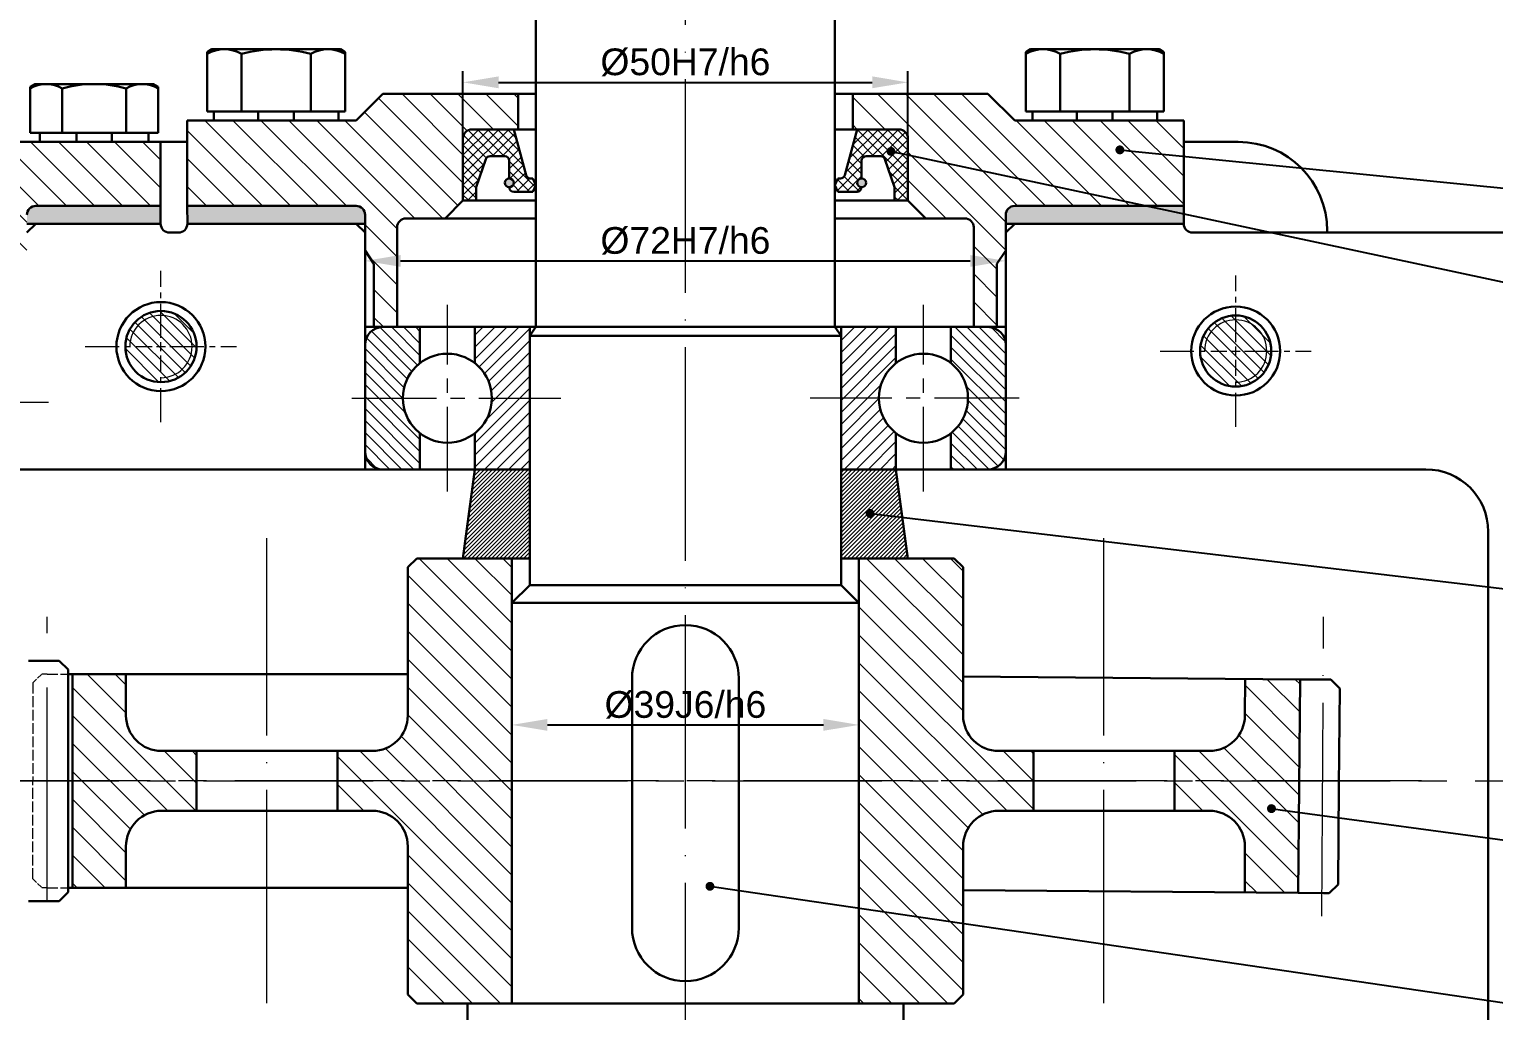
# Model space of a CAD drawing. Header units: millimetres. Extents: x 49696 to 99999, y 29542 to 60309.
# Drawn here: x 49994 to 50158.6, y 29757.3 to 29867.5 of the extents above; entities that cross this region are included whole.
import ezdxf
from ezdxf import colors
from ezdxf.entities.mleader import LeaderData, LeaderLine
from ezdxf.math import Vec2, Vec3

# ---------------------------------------------------------------- set-up
doc = ezdxf.new("R2010")
doc.units = ezdxf.units.MM
for name, pattern in [('ACAD_ISO02W100', [15, 12, -3]), ('ACAD_ISO04W100', [30, 24, -3, 0, -3]), ('CENTER2', [28.575, 19.05, -3.175, 3.175, -3.175])]:
    doc.linetypes.add(name, pattern=pattern)
for name, color, linetype, lineweight in [('Centerline', 7, 'ACAD_ISO04W100', 13), ('linie continua alba', 7, 'ACAD_ISO02W100', 13), ('Linii groase', 7, 'Continuous', 30), ('Linii subtiri', 7, 'Continuous', 13)]:
    doc.layers.add(name, color=color, linetype=linetype, lineweight=lineweight)
doc.styles.get("Standard").update_dxf_attribs({"font": 'arial.ttf'})
doc.dimstyles.new('ISO-25', dxfattribs={"dimtxt": 3, "dimasz": 4, "dimexe": 1.25, "dimexo": 0.625, "dimtad": 1, "dimtxsty": 'Standard', "dimcen": 2.5, "dimadec": 0, "dimazin": 0, "dimtfac": 1, "dimtmove": 0, "dimatfit": 3, "dimfxl": 1, "dimarcsym": 0})
pattern_1 = [(135, (-32.228, -16.0434), (-1.57154482, -1.57154482), [])]
pattern_2 = [(135, (-32.2279, -16.0434), (-0.673519209, -0.673519209), [])]

# ---------------------------------------------------------------- blocks, each defined once
blk = doc.blocks.new('*U3')
at = {"layer": 'Centerline', "color": 0, "linetype": 'CENTER2', "transparency": 16777216}
blk.add_line((208.88, 0), (-83.09, 0), dxfattribs=at)
blk = doc.blocks.new('*U4')
at = {"layer": 'Centerline', "color": 0, "linetype": 'CENTER2', "transparency": 16777216}
blk.add_line((-208.88, 0), (16.58, 0), dxfattribs=at)
blk = doc.blocks.new('*U7')
at = {"layer": 'Centerline', "color": 0, "linetype": 'CENTER2', "ltscale": 0.5, "transparency": 16777216}
blk.add_line((-8.69, 0), (10.25, 0), dxfattribs=at)
blk = doc.blocks.new('*U17')
at = {"layer": 'Centerline', "color": 0, "linetype": 'CENTER2', "ltscale": 0.5, "transparency": 16777216}
blk.add_line((-11.75, 0), (11.75, 0), dxfattribs=at)
blk = doc.blocks.new('*U18')
at = {"layer": 'Centerline', "color": 0, "linetype": 'CENTER2', "ltscale": 0.5, "transparency": 16777216}
blk.add_line((0, -10.5), (0, 10.5), dxfattribs=at)
blk = doc.blocks.new('*U20')
at = {"layer": 'Centerline', "color": 0, "linetype": 'CENTER2', "ltscale": 0.5, "transparency": 16777216}
blk.add_line((11.75, 0), (-11.75, 0), dxfattribs=at)
blk = doc.blocks.new('*U19')
at = {"layer": 'Centerline', "color": 0, "linetype": 'CENTER2', "ltscale": 0.5, "transparency": 16777216}
blk.add_line((0, -10.5), (0, 10.5), dxfattribs=at)
blk = doc.blocks.new('*U34')
at = {"layer": 'Linii subtiri', "color": 0, "linetype": 'CENTER2', "ltscale": 0.2, "transparency": 16777216}
for p, q in [((0, 1), (0, 8.5)), ((-8.5, 0), (-1, 0)), ((1, 0), (8.5, 0)), ((0, -8.5), (0, -1))]:
    blk.add_line(p, q, dxfattribs=at)
at = {"layer": 'Linii subtiri', "color": 0, "linetype": 'Continuous', "ltscale": 0.2, "transparency": 16777216}
for p, q in [((-0.5, 0), (0.5, 0)), ((0, -0.5), (0, 0.5))]:
    blk.add_line(p, q, dxfattribs=at)
blk = doc.blocks.new('*U35')
at = {"layer": 'Linii subtiri', "color": 0, "linetype": 'CENTER2', "ltscale": 0.2, "transparency": 16777216}
for p, q in [((0, 1), (0, 8.5)), ((-8.5, 0), (-1, 0)), ((1, 0), (8.5, 0)), ((0, -8.5), (0, -1))]:
    blk.add_line(p, q, dxfattribs=at)
at = {"layer": 'Linii subtiri', "color": 0, "linetype": 'Continuous', "ltscale": 0.2, "transparency": 16777216}
for p, q in [((-0.5, 0), (0.5, 0)), ((0, -0.5), (0, 0.5))]:
    blk.add_line(p, q, dxfattribs=at)
blk = doc.blocks.new('*D57')
at = {"layer": 'Defpoints', "color": 0, "transparency": 16777216}
for p in [(50048.27, 29803.09), (50087.27, 29803.09), (50087.27, 29789.38)]:
    blk.add_point(p, dxfattribs=at)
at = {"layer": 'Linii subtiri', "color": 0, "lineweight": -2, "transparency": 16777216}
for p, q in [((50048.27, 29802.47), (50048.27, 29788.13)), ((50087.27, 29802.47), (50087.27, 29788.13)), ((50052.27, 29789.38), (50083.27, 29789.38))]:
    blk.add_line(p, q, dxfattribs=at)
at = {"layer": 'Linii subtiri', "color": 0, "transparency": 16777216}
for points in [[(50052.27, 29790.05), (50052.27, 29788.72), (50048.27, 29789.38)], [(50083.27, 29790.05), (50083.27, 29788.72), (50087.27, 29789.38)]]:
    blk.add_solid(points, dxfattribs=at)
at = {"layer": 'Linii subtiri', "color": 0, "transparency": 16777216, "insert": (50067.77, 29791.62), "char_height": 3, "attachment_point": 5}
blk.add_mtext('%%C39J6/h6', dxfattribs=at)
blk = doc.blocks.new('*D58')
at = {"layer": 'Defpoints', "color": 0, "transparency": 16777216}
for p in [(50031.77, 29842.69), (50103.77, 29842.69), (50103.77, 29841.52)]:
    blk.add_point(p, dxfattribs=at)
at = {"layer": 'Linii subtiri', "color": 0, "lineweight": -2, "transparency": 16777216}
for p, q in [((50031.77, 29842.07), (50031.77, 29840.27)), ((50035.77, 29841.52), (50099.77, 29841.52)), ((50103.77, 29842.07), (50103.77, 29840.27))]:
    blk.add_line(p, q, dxfattribs=at)
at = {"layer": 'Linii subtiri', "color": 0, "transparency": 16777216}
for points in [[(50035.77, 29842.18), (50035.77, 29840.85), (50031.77, 29841.52)], [(50099.77, 29842.18), (50099.77, 29840.85), (50103.77, 29841.52)]]:
    blk.add_solid(points, dxfattribs=at)
at = {"layer": 'Linii subtiri', "color": 0, "transparency": 16777216, "insert": (50067.77, 29843.76), "char_height": 3, "width": 6.3349, "attachment_point": 5}
blk.add_mtext('%%C72H7/h6', dxfattribs=at)
blk = doc.blocks.new('*D59')
at = {"layer": 'Defpoints', "color": 0, "transparency": 16777216}
for p in [(50092.77, 29861.58), (50042.77, 29848.29), (50092.77, 29848.29)]:
    blk.add_point(p, dxfattribs=at)
at = {"layer": 'Linii subtiri', "color": 0, "lineweight": -2, "transparency": 16777216}
for p, q in [((50042.77, 29848.92), (50042.77, 29862.83)), ((50092.77, 29848.92), (50092.77, 29862.83)), ((50046.77, 29861.58), (50088.77, 29861.58))]:
    blk.add_line(p, q, dxfattribs=at)
at = {"layer": 'Linii subtiri', "color": 0, "transparency": 16777216}
for points in [[(50046.77, 29862.25), (50046.77, 29860.92), (50042.77, 29861.58)], [(50088.77, 29862.25), (50088.77, 29860.92), (50092.77, 29861.58)]]:
    blk.add_solid(points, dxfattribs=at)
at = {"layer": 'Linii subtiri', "color": 0, "transparency": 16777216, "insert": (50067.77, 29863.83), "char_height": 3, "attachment_point": 5}
blk.add_mtext('%%C50H7/h6', dxfattribs=at)
blk = doc.blocks.new('*D62')
at = {"layer": 'Defpoints', "color": 0, "transparency": 16777216}
for p in [(50067.77, 29938.79), (49967.77, 29651.79), (50301.22, 29651.79)]:
    blk.add_point(p, dxfattribs=at)
at = {"layer": 'Linii subtiri', "color": 0, "lineweight": -2, "transparency": 16777216}
for p, q in [((50068.4, 29938.79), (50302.47, 29938.79)), ((50301.22, 29934.79), (50301.22, 29655.79)), ((49968.4, 29651.79), (50302.47, 29651.79))]:
    blk.add_line(p, q, dxfattribs=at)
at = {"layer": 'Linii subtiri', "color": 0, "transparency": 16777216}
for points in [[(50300.55, 29934.79), (50301.89, 29934.79), (50301.22, 29938.79)], [(50300.55, 29655.79), (50301.89, 29655.79), (50301.22, 29651.79)]]:
    blk.add_solid(points, dxfattribs=at)
at = {"layer": 'Linii subtiri', "color": 0, "transparency": 16777216, "insert": (50297.02, 29795.29), "char_height": 7, "attachment_point": 5, "rotation": 90}
blk.add_mtext('287', dxfattribs=at)
blk = doc.blocks.new('_Dot')
at = {"color": 0, "linetype": 'ByBlock', "lineweight": -2}
blk.add_line((-0.5, 0), (-1, 0), dxfattribs=at)
at = {"color": 0, "linetype": 'ByBlock', "const_width": 0.5}
blk.add_lwpolyline([(-0.25, 0, 1), (0.25, 0, 1)], format="xyb", close=True, dxfattribs=at)

msp = doc.modelspace()

# ---------------------------------------------------------------- hatches: boundary and pattern name
at = {"layer": 'Linii groase'}
h = msp.add_hatch(color=256, dxfattribs=at)
h.dxf.hatch_style = 1
h.paths.add_polyline_path([(49940.772, 29847.691), (49926.772, 29847.691), (49926.772, 29845.691), (49940.772, 29845.691), (49941.772, 29845.691), (49941.772, 29846.691, 0.4142136)])
h.paths.add_polyline_path([(50008.772, 29847.691), (49994.772, 29847.691, 0.4142136), (49993.772, 29846.691), (49993.772, 29845.691), (49994.772, 29845.691), (50008.798, 29845.691)])
h.paths.add_polyline_path([(50030.772, 29847.691), (50011.772, 29847.691), (50011.798, 29845.691), (50030.772, 29845.691), (50031.772, 29845.691), (50031.772, 29846.691, 0.4142136)])
h.paths.add_polyline_path([(50123.772, 29846.792), (50119.562, 29847.691), (50104.772, 29847.691, 0.4142136), (50103.772, 29846.691), (50103.772, 29845.691), (50104.772, 29845.691), (50118.772, 29845.691), (50123.772, 29845.691)])
h.paths.add_polyline_path([(50123.772, 29847.691), (50119.562, 29847.691), (50123.772, 29846.792)], flags=17)
h.paths.add_polyline_path([(50121.075, 29720.491), (50118.772, 29720.491), (50104.772, 29720.491), (50103.772, 29720.491), (50103.772, 29719.491, 0.4142136), (50104.772, 29718.491), (50123.491, 29718.491)])
h.paths.add_polyline_path([(50123.772, 29720.491), (50121.075, 29720.491), (50123.491, 29718.491), (50123.772, 29718.491)])
h.paths.add_polyline_path([(50026.45, 29720.491), (50011.798, 29720.491), (50011.772, 29718.491), (50028.796, 29718.491)])
h.paths.add_polyline_path([(50031.772, 29720.491), (50030.772, 29720.491), (50026.45, 29720.491), (50028.796, 29718.491), (50030.772, 29718.491, 0.4142136), (50031.772, 29719.491)])
h.paths.add_polyline_path([(50008.798, 29720.491), (49994.772, 29720.491), (49993.772, 29720.491), (49993.772, 29719.491, 0.4142136), (49994.772, 29718.491), (50008.772, 29718.491)])
h.paths.add_polyline_path([(49941.772, 29720.491), (49940.772, 29720.491), (49926.772, 29720.491), (49926.772, 29718.491), (49940.772, 29718.491, 0.4142136), (49941.772, 29719.491)])
h.paths.add_polyline_path([(50409.282, 30215.392), (50408.282, 30215.392), (50408.282, 30200.392), (50409.282, 30200.392)])
h.paths.add_polyline_path([(50409.282, 30200.392), (50408.282, 30200.392), (50408.282, 30159.392), (50409.282, 30159.392)])
h.paths.add_polyline_path([(50409.282, 30159.392), (50408.282, 30159.392), (50408.282, 30118.392), (50409.282, 30118.392)])
h.paths.add_polyline_path([(50409.282, 30118.392), (50408.282, 30118.392), (50408.282, 30103.392), (50409.282, 30103.392)])
h.paths.add_polyline_path([(50535.482, 30159.392), (50534.482, 30159.392), (50534.482, 30118.392), (50535.482, 30118.392)])
h.paths.add_polyline_path([(50535.482, 30118.392), (50534.482, 30118.392), (50534.482, 30103.392), (50535.482, 30103.392)])
h.paths.add_polyline_path([(50535.482, 30200.392), (50534.482, 30200.392), (50534.482, 30159.392), (50535.482, 30159.392)])
h.paths.add_polyline_path([(50535.482, 30215.392), (50534.482, 30215.392), (50534.482, 30200.392), (50535.482, 30200.392)])
at = {"layer": 'Linii subtiri'}
h = msp.add_hatch(dxfattribs=at)
h.set_pattern_fill('ANSI31', color=256, scale=0.7, angle=90)
h.set_pattern_definition(pattern_1)
h.paths.add_polyline_path([(49967.772, 29851.891), (49946.272, 29851.891), (49943.272, 29854.891), (49926.772, 29854.891), (49926.772, 29847.691), (49940.772, 29847.691, -0.4142136), (49941.772, 29846.691), (49941.772, 29845.691), (49941.772, 29842.691), (49942.772, 29841.191), (49942.772, 29835.091), (49942.772, 29833.091), (49943.772, 29833.091), (49944.372, 29833.091), (49944.372, 29843.891, -0.4142136), (49945.372, 29844.891), (49967.772, 29844.891)])
h.paths.add_polyline_path([(50008.772, 29854.891), (49992.272, 29854.891), (49989.272, 29851.891), (49967.772, 29851.891), (49967.772, 29844.891), (49990.172, 29844.891, -0.4142136), (49991.172, 29843.891), (49991.172, 29835.091), (49991.172, 29833.091), (49991.772, 29833.091), (49992.772, 29833.091), (49992.772, 29835.091), (49992.772, 29841.191), (49993.772, 29842.691), (49993.772, 29845.691), (49993.772, 29846.691, -0.4142136), (49994.772, 29847.691), (50008.772, 29847.691)])
h.paths.add_polyline_path([(50042.772, 29855.291, -0.4142136), (50043.772, 29856.291), (50048.972, 29856.291), (50048.972, 29860.291), (50033.772, 29860.291), (50030.772, 29857.291), (50011.772, 29857.291), (50011.772, 29847.691), (50030.772, 29847.691, -0.4142136), (50031.772, 29846.691), (50031.772, 29845.691), (50031.772, 29842.691), (50032.772, 29841.191), (50032.772, 29834.091), (50033.772, 29834.091), (50035.372, 29834.091), (50035.372, 29845.291, -0.4142136), (50036.372, 29846.291), (50040.772, 29846.291), (50042.772, 29848.291)])
h.paths.add_polyline_path([(50123.772, 29857.291), (50104.772, 29857.291), (50101.772, 29860.291), (50086.572, 29860.291), (50086.572, 29856.291), (50091.772, 29856.291, -0.4142136), (50092.772, 29855.291), (50092.772, 29848.291), (50094.772, 29846.291), (50099.172, 29846.291, -0.4142136), (50100.172, 29845.291), (50100.172, 29834.091), (50101.772, 29834.091), (50102.772, 29834.091), (50102.772, 29841.191), (50103.772, 29842.691), (50103.772, 29846.691, -0.4142136), (50104.772, 29847.691), (50123.772, 29847.691)])
h.paths.add_polyline_path([(50123.772, 29718.491), (50104.772, 29718.491, -0.4142136), (50103.772, 29719.491), (50103.772, 29723.491), (50102.772, 29724.991), (50102.772, 29732.091), (50101.772, 29732.091), (50100.172, 29732.091), (50100.172, 29720.891, -0.4142136), (50099.172, 29719.891), (50067.772, 29719.891), (50067.772, 29711.891), (50098.772, 29711.891), (50101.772, 29708.891), (50123.772, 29708.891)])
h.paths.add_polyline_path([(50067.772, 29719.891), (50036.372, 29719.891, -0.4142136), (50035.372, 29720.891), (50035.372, 29732.091), (50033.772, 29732.091), (50032.772, 29732.091), (50032.772, 29724.991), (50031.772, 29723.491), (50031.772, 29719.491, -0.4142136), (50030.772, 29718.491), (50011.772, 29718.491), (50011.772, 29708.891), (50033.772, 29708.891), (50036.772, 29711.891), (50067.772, 29711.891)])
edge = h.paths.add_edge_path()
edge.add_line((49950.148, 29708.291), (49950.148, 29712.291))
edge.add_line((49950.148, 29712.291), (49948.772, 29712.291))
edge.add_arc((49948.772, 29713.291), 1, 180, 270, ccw=False)
edge.add_line((49947.772, 29713.291), (49947.772, 29719.291))
edge.add_line((49947.772, 29719.291), (49945.772, 29721.291))
edge.add_line((49945.772, 29721.291), (49945.572, 29721.291))
edge.add_line((49945.572, 29721.291), (49945.372, 29721.291))
edge.add_arc((49945.372, 29722.291), 1, 180, 270, ccw=False)
edge.add_line((49944.372, 29722.291), (49944.372, 29725.053))
edge.add_line((49944.372, 29725.053), (49944.372, 29733.091))
edge.add_line((49944.372, 29733.091), (49943.772, 29733.091))
edge.add_line((49943.772, 29733.091), (49942.772, 29733.091))
edge.add_line((49942.772, 29733.091), (49942.772, 29724.991))
edge.add_line((49942.772, 29724.991), (49941.772, 29723.491))
edge.add_line((49941.772, 29723.491), (49941.772, 29719.491))
edge.add_arc((49940.772, 29719.491), 1, -90, 0, ccw=False)
edge.add_line((49940.772, 29718.491), (49926.772, 29718.491))
edge.add_line((49926.772, 29718.491), (49926.772, 29711.291))
edge.add_line((49926.772, 29711.291), (49940.272, 29711.291))
edge.add_line((49940.272, 29711.291), (49943.272, 29708.291))
edge.add_line((49943.272, 29708.291), (49950.148, 29708.291))
h.paths.add_polyline_path([(49951.148, 29712.291), (49951.148, 29708.291), (49953.772, 29708.291), (49953.772, 29712.291)])
edge = h.paths.add_edge_path()
edge.add_line((49985.396, 29712.291), (49985.396, 29708.291))
edge.add_line((49985.396, 29708.291), (49992.272, 29708.291))
edge.add_line((49992.272, 29708.291), (49995.272, 29711.291))
edge.add_line((49995.272, 29711.291), (50008.772, 29711.291))
edge.add_line((50008.772, 29711.291), (50008.772, 29718.491))
edge.add_line((50008.772, 29718.491), (49994.772, 29718.491))
edge.add_arc((49994.772, 29719.491), 1, 180, 270, ccw=False)
edge.add_line((49993.772, 29719.491), (49993.772, 29723.491))
edge.add_line((49993.772, 29723.491), (49992.772, 29724.991))
edge.add_line((49992.772, 29724.991), (49992.772, 29733.091))
edge.add_line((49992.772, 29733.091), (49991.772, 29733.091))
edge.add_line((49991.772, 29733.091), (49991.172, 29733.091))
edge.add_line((49991.172, 29733.091), (49991.172, 29725.053))
edge.add_line((49991.172, 29725.053), (49991.172, 29722.291))
edge.add_arc((49990.172, 29722.291), 1, -90, 0, ccw=False)
edge.add_line((49990.172, 29721.291), (49989.772, 29721.291))
edge.add_line((49989.772, 29721.291), (49987.772, 29719.291))
edge.add_line((49987.772, 29719.291), (49987.772, 29713.291))
edge.add_arc((49986.772, 29713.291), 1, -90, 0, ccw=False)
edge.add_line((49986.772, 29712.291), (49985.396, 29712.291))
h.paths.add_polyline_path([(49984.396, 29708.291), (49984.396, 29712.291), (49981.772, 29712.291), (49981.772, 29708.291)])
h = msp.add_hatch(dxfattribs=at)
h.set_pattern_fill('ANSI31', color=256, scale=0.25)
h.set_pattern_definition([(45, (-32.2279, -16.0434), (-0.561266008, 0.561266008), [])])
h.paths.add_polyline_path([(50048.472, 29856.291), (50043.772, 29856.291, 0.4142136), (50042.772, 29855.291), (50042.772, 29848.291), (50044.272, 29848.291), (50044.272, 29849.791), (50045.356, 29852.953, -0.3204651), (50045.829, 29853.291), (50047.472, 29853.291, -0.4142136), (50047.972, 29852.791), (50047.972, 29850.791, -0.4142136), (50048.472, 29850.291, -0.4142136), (50047.972, 29849.791, 0.4142136), (50048.472, 29849.291), (50050.632, 29849.291), (50050.972, 29850.041), (50050.632, 29850.791), (50050.354, 29850.791, -0.3382133), (50049.872, 29851.16)])
h.paths.add_polyline_path([(50092.772, 29855.291, 0.4142136), (50091.772, 29856.291), (50087.072, 29856.291), (50085.673, 29851.16, -0.3382133), (50085.19, 29850.791), (50084.912, 29850.791), (50084.572, 29850.041), (50084.912, 29849.291), (50087.072, 29849.291, 0.4142136), (50087.572, 29849.791, -0.4142136), (50087.072, 29850.291, -0.4142136), (50087.572, 29850.791), (50087.572, 29852.791, -0.4142136), (50088.072, 29853.291), (50089.715, 29853.291, -0.3204651), (50090.188, 29852.953), (50091.272, 29849.791), (50091.272, 29848.291), (50092.772, 29848.291)])
h = msp.add_hatch(dxfattribs=at)
h.set_pattern_fill('ANSI31', color=256, scale=0.25, angle=90)
h.set_pattern_definition([(135, (-32.2279, -16.0434), (-0.561266008, -0.561266008), [])])
h.paths.add_polyline_path([(50048.472, 29856.291), (50043.772, 29856.291, 0.4142136), (50042.772, 29855.291), (50042.772, 29848.291), (50044.272, 29848.291), (50044.272, 29849.791), (50045.356, 29852.953, -0.3204651), (50045.829, 29853.291), (50047.472, 29853.291, -0.4142136), (50047.972, 29852.791), (50047.972, 29850.791, -0.4142136), (50048.472, 29850.291, -0.4142136), (50047.972, 29849.791, 0.4142136), (50048.472, 29849.291), (50050.632, 29849.291), (50050.972, 29850.041), (50050.632, 29850.791), (50050.354, 29850.791, -0.3382133), (50049.872, 29851.16)])
h.paths.add_polyline_path([(50092.772, 29855.291, 0.4142136), (50091.772, 29856.291), (50087.072, 29856.291), (50085.673, 29851.16, -0.3382133), (50085.19, 29850.791), (50084.912, 29850.791), (50084.572, 29850.041), (50084.912, 29849.291), (50087.072, 29849.291, 0.4142136), (50087.572, 29849.791, -0.4142136), (50087.072, 29850.291, -0.4142136), (50087.572, 29850.791), (50087.572, 29852.791, -0.4142136), (50088.072, 29853.291), (50089.715, 29853.291, -0.3204651), (50090.188, 29852.953), (50091.272, 29849.791), (50091.272, 29848.291), (50092.772, 29848.291)])
h = msp.add_hatch(color=256, dxfattribs=at)
h.dxf.hatch_style = 1
h.paths.add_polyline_path([(50047.472, 29850.291, 1), (50048.472, 29850.291, 1)])
h.paths.add_polyline_path([(50088.072, 29850.291, 1), (50087.072, 29850.291, 1)])
h = msp.add_hatch(dxfattribs=at)
h.set_pattern_fill('ANSI31', color=256, scale=0.3, angle=90)
h.set_pattern_definition(pattern_2)
h.paths.add_polyline_path([(49919.047, 29831.391, 1), (49927.047, 29831.391, 1)])
h.paths.add_polyline_path([(50004.83, 29831.891, 1), (50012.83, 29831.891, 1)])
h.paths.add_polyline_path([(50125.606, 29831.391, 1), (50133.606, 29831.391, 1)])
h.paths.add_polyline_path([(50170.789, 29818.001, 1), (50178.789, 29818.001, 1)])
h.paths.add_polyline_path([(50170.789, 29748.181, 1), (50178.789, 29748.181, 1)])
h.paths.add_polyline_path([(50125.606, 29734.791, 1), (50133.606, 29734.791, 1)])
h.paths.add_polyline_path([(50004.83, 29734.291, 1), (50012.83, 29734.291, 1)])
h.paths.add_polyline_path([(49919.047, 29734.791, 1), (49927.047, 29734.791, 1)])
h.paths.add_polyline_path([(49882.079, 29748.091, 1), (49890.079, 29748.091, 1)])
h = msp.add_hatch(dxfattribs=at)
h.set_pattern_fill('ANSI31', color=256, scale=0.3, angle=90)
h.set_pattern_definition(pattern_2)
h.paths.add_polyline_path([(50031.772, 29826.091), (50031.772, 29820.091, 0.4142136), (50033.772, 29818.091), (50037.932, 29818.091), (50037.932, 29822.16, -0.230086), (50036.022, 29826.091)])
h.paths.add_polyline_path([(50103.772, 29832.091, 0.4142136), (50101.772, 29834.091), (50097.612, 29834.091), (50097.612, 29830.022, -0.230086), (50099.522, 29826.091), (50103.772, 29826.091)])
h.paths.add_polyline_path([(50099.522, 29826.091, -0.230086), (50097.612, 29822.16), (50097.612, 29818.091), (50101.772, 29818.091, 0.4142136), (50103.772, 29820.091), (50103.772, 29826.091)])
h.paths.add_polyline_path([(50101.772, 29748.091), (50097.612, 29748.091), (50097.612, 29744.022, -0.230086), (50099.522, 29740.091), (50103.772, 29740.091), (50103.772, 29746.091, 0.4142136)])
h.paths.add_polyline_path([(50097.612, 29736.16), (50097.612, 29732.091), (50101.772, 29732.091, 0.4142136), (50103.772, 29734.091), (50103.772, 29740.091), (50099.522, 29740.091, -0.230086)])
h.paths.add_polyline_path([(50031.772, 29740.091), (50036.022, 29740.091, -0.230086), (50037.932, 29744.022), (50037.932, 29748.091), (50033.772, 29748.091, 0.4142136), (50031.772, 29746.091)])
h.paths.add_polyline_path([(50031.772, 29740.091), (50031.772, 29734.091, 0.4142136), (50033.772, 29732.091), (50037.932, 29732.091), (50037.932, 29736.16, -0.230086), (50036.022, 29740.091)])
edge = h.paths.add_edge_path()
edge.add_arc((50041.022, 29826.091), 5, 128.17023, 180)
edge.add_line((50036.022, 29826.091), (50031.772, 29826.091))
edge.add_line((50031.772, 29826.091), (50031.772, 29832.091))
edge.add_arc((50033.772, 29832.091), 2, 90, 180, ccw=False)
edge.add_line((50033.772, 29834.091), (50037.932, 29834.091))
edge.add_line((50037.932, 29834.091), (50037.932, 29830.022))
h = msp.add_hatch(dxfattribs=at)
h.set_pattern_fill('ANSI31', color=256, scale=0.3)
h.set_pattern_definition([(45, (-32.2279, -16.0434), (-0.673519209, 0.673519209), [])])
h.paths.add_polyline_path([(50050.272, 29740.091), (50046.022, 29740.091, -0.230086), (50044.112, 29736.16), (50044.112, 29732.091), (50050.272, 29732.091)])
h.paths.add_polyline_path([(50046.022, 29740.091), (50050.272, 29740.091), (50050.272, 29748.091), (50048.272, 29748.091), (50044.112, 29748.091), (50044.112, 29744.022, -0.230086)])
h.paths.add_polyline_path([(50091.432, 29744.022), (50091.432, 29748.091), (50085.272, 29748.091), (50085.272, 29747.091), (50085.272, 29740.091), (50089.522, 29740.091, -0.230086)])
h.paths.add_polyline_path([(50085.272, 29733.091), (50085.272, 29732.091), (50091.432, 29732.091), (50091.432, 29736.16, -0.230086), (50089.522, 29740.091), (50085.272, 29740.091)])
h.paths.add_polyline_path([(50085.272, 29826.091), (50089.522, 29826.091, -0.230086), (50091.432, 29830.022), (50091.432, 29834.091), (50085.272, 29834.091), (50085.272, 29833.091)])
h.paths.add_polyline_path([(50091.432, 29822.16, -0.230086), (50089.522, 29826.091), (50085.272, 29826.091), (50085.272, 29818.091), (50091.432, 29818.091)])
h.paths.add_polyline_path([(50046.022, 29826.091), (50050.272, 29826.091), (50050.272, 29833.091), (50050.272, 29834.091), (50044.112, 29834.091), (50044.112, 29830.022, -0.230086)])
h.paths.add_polyline_path([(50050.272, 29826.091), (50046.022, 29826.091, -0.230086), (50044.112, 29822.16), (50044.112, 29818.091), (50050.272, 29818.091)])
h = msp.add_hatch(dxfattribs=at)
h.set_pattern_fill('ANSI31', color=256, scale=0.1)
h.set_pattern_definition([(45, (-32.2279, -16.04336), (-0.224506403, 0.224506403), [])])
h.paths.add_polyline_path([(50050.272, 29818.091), (50044.112, 29818.091), (50042.772, 29808.091), (50050.272, 29808.091)])
h.paths.add_polyline_path([(50091.432, 29818.091), (50085.272, 29818.091), (50085.272, 29808.091), (50087.272, 29808.091), (50092.772, 29808.091)])
h = msp.add_hatch(dxfattribs=at)
h.set_pattern_fill('ANSI31', color=256, scale=0.7, angle=90)
h.set_pattern_definition(pattern_1)
h.paths.add_polyline_path([(50012.821, 29783.091), (50012.821, 29786.451), (50008.904, 29786.451, -0.4142136), (50004.904, 29790.451), (50004.904, 29795.091), (49998.904, 29795.091), (49998.904, 29783.091)])
h.paths.add_polyline_path([(50008.904, 29779.731), (50012.821, 29779.731), (50012.821, 29783.091), (49998.904, 29783.091), (49998.904, 29771.091), (50004.904, 29771.091), (50004.904, 29775.731, -0.4142136)])
h.paths.add_polyline_path([(50048.272, 29808.091), (50037.572, 29808.091), (50036.572, 29807.091), (50036.572, 29795.091), (50036.572, 29790.451, -0.4142136), (50032.572, 29786.451), (50028.655, 29786.451), (50028.655, 29783.091), (50048.272, 29783.091)])
h.paths.add_polyline_path([(50048.272, 29783.091), (50028.655, 29783.091), (50028.655, 29779.731), (50032.572, 29779.731, -0.4142136), (50036.572, 29775.731), (50036.572, 29771.091), (50036.572, 29759.091), (50037.572, 29758.091), (50048.272, 29758.091)])
h.paths.add_polyline_path([(50098.972, 29807.091), (50097.972, 29808.091), (50087.272, 29808.091), (50087.272, 29783.091), (50106.89, 29783.091), (50106.89, 29786.451), (50102.972, 29786.451, -0.4142136), (50098.972, 29790.451), (50098.972, 29795.091)])
h.paths.add_polyline_path([(50126.641, 29786.451), (50122.724, 29786.451), (50122.724, 29783.091), (50136.747, 29783.091), (50136.845, 29794.496), (50130.676, 29794.549), (50130.641, 29790.451, -0.4142136)])
h.paths.add_polyline_path([(50130.641, 29775.731), (50130.641, 29771.091), (50130.636, 29770.549), (50136.638, 29770.497), (50136.742, 29782.496), (50136.747, 29783.091), (50122.724, 29783.091), (50122.724, 29779.731), (50126.641, 29779.731, -0.4142136)])
h.paths.add_polyline_path([(50087.272, 29758.091), (50097.972, 29758.091), (50098.972, 29759.091), (50098.972, 29771.091), (50098.972, 29775.731, -0.4142136), (50102.972, 29779.731), (50106.89, 29779.731), (50106.89, 29783.091), (50087.272, 29783.091)])

# ---------------------------------------------------------------- linework, layer by layer
at = {"layer": 'Centerline'}
for p, q in [((50067.772, 29747.628), (50067.772, 29954.863)), ((50033.772, 29834.091), (50037.932, 29834.091)), ((50101.772, 29834.091), (50097.612, 29834.091)), ((50020.738, 29758.097), (50020.738, 29810.375)), ((50114.807, 29758.097), (50114.807, 29810.375)), ((49996.052, 29769.591), (49996.052, 29801.542)), ((50139.286, 29767.877), (50139.493, 29801.542)), ((49996.052, 29795.091), (49996.052, 29795.091)), ((49994.441, 29794.091), (49994.441, 29794.091))]:
    msp.add_line(p, q, dxfattribs=at)
at = {"layer": 'linie continua alba', "ltscale": 0.05}
for p, q in [((49994.441, 29794.091), (49995.441, 29795.091)), ((49994.441, 29772.091), (49995.441, 29771.091))]:
    msp.add_line(p, q, dxfattribs=at)
at = {"layer": 'linie continua alba', "ltscale": 0.1}
for p, q in [((49996.052, 29795.091), (49995.441, 29795.091)), ((49996.052, 29795.091), (49998.4, 29795.091)), ((49994.441, 29794.091), (49994.441, 29783.091)), ((49994.441, 29772.091), (49994.441, 29783.091)), ((49996.052, 29771.091), (49995.441, 29771.091)), ((49996.052, 29771.091), (49998.4, 29771.091))]:
    msp.add_line(p, q, dxfattribs=at)
at = {"layer": 'Linii groase'}
for p, q in [((50050.972, 29860.291), (50050.972, 29869.291)), ((50084.572, 29865.291), (50084.572, 29869.291)), ((50014.017, 29864.991), (50014.537, 29865.291)), ((50014.017, 29858.291), (50014.017, 29864.991)), ((50014.537, 29865.291), (50029.007, 29865.291)), ((50017.887, 29864.791), (50017.887, 29858.291)), ((50029.007, 29865.291), (50025.657, 29865.291)), ((50025.657, 29864.791), (50025.657, 29858.291)), ((50029.527, 29864.991), (50029.007, 29865.291)), ((50029.527, 29864.991), (50029.527, 29863.23)), ((50084.572, 29862.091), (50084.572, 29865.291)), ((50106.017, 29864.991), (50106.537, 29865.291)), ((50106.017, 29864.991), (50106.017, 29863.23)), ((50121.007, 29865.291), (50106.537, 29865.291)), ((50106.537, 29865.291), (50109.887, 29865.291)), ((50109.887, 29864.791), (50109.887, 29858.291)), ((50117.657, 29864.791), (50117.657, 29858.291)), ((50121.527, 29864.991), (50121.007, 29865.291)), ((50121.527, 29858.291), (50121.527, 29864.991)), ((50029.527, 29858.291), (50029.527, 29863.23)), ((50050.972, 29834.091), (50050.972, 29862.091)), ((50084.572, 29834.091), (50084.572, 29862.091)), ((50106.017, 29858.291), (50106.017, 29863.23)), ((49994.136, 29861.091), (49994.656, 29861.391)), ((49994.136, 29861.091), (49994.136, 29855.974)), ((49994.136, 29861.091), (49994.136, 29860.891)), ((50001.326, 29861.391), (49994.656, 29861.391)), ((49994.656, 29861.391), (49997.731, 29861.391)), ((49997.731, 29860.891), (49997.731, 29855.891)), ((50001.326, 29861.391), (50007.997, 29861.391)), ((50007.997, 29861.391), (50004.921, 29861.391)), ((50004.921, 29860.891), (50004.921, 29855.891)), ((50008.516, 29861.091), (50007.997, 29861.391)), ((50008.516, 29861.091), (50008.516, 29855.891)), ((50008.516, 29861.091), (50008.516, 29860.891)), ((50030.772, 29857.291), (50033.772, 29860.291)), ((50033.772, 29860.291), (50050.972, 29860.291)), ((50050.972, 29860.291), (50033.772, 29860.291)), ((50050.972, 29860.291), (50048.972, 29860.291)), ((50048.972, 29860.291), (50048.972, 29856.291)), ((50101.772, 29860.291), (50084.572, 29860.291)), ((50084.572, 29860.291), (50101.772, 29860.291)), ((50084.572, 29860.291), (50086.572, 29860.291)), ((50086.572, 29860.291), (50086.572, 29856.291)), ((50104.772, 29857.291), (50101.772, 29860.291)), ((50011.772, 29847.691), (50011.772, 29857.291)), ((50011.772, 29857.291), (50030.772, 29857.291)), ((50021.772, 29858.291), (50014.017, 29858.291)), ((50014.772, 29857.291), (50014.772, 29858.291)), ((50016.462, 29858.291), (50029.527, 29858.291)), ((50021.772, 29858.291), (50019.772, 29858.291)), ((50019.772, 29858.291), (50019.772, 29857.291)), ((50023.772, 29857.291), (50023.772, 29858.291)), ((50028.772, 29857.291), (50028.772, 29858.291)), ((50123.772, 29857.291), (50104.772, 29857.291)), ((50119.082, 29858.291), (50106.017, 29858.291)), ((50106.772, 29857.291), (50106.772, 29858.291)), ((50111.772, 29857.291), (50111.772, 29858.291)), ((50113.772, 29858.291), (50121.527, 29858.291)), ((50113.772, 29858.291), (50115.772, 29858.291)), ((50115.772, 29858.291), (50115.772, 29857.291)), ((50120.772, 29857.291), (50120.772, 29858.291)), ((50123.772, 29847.691), (50123.772, 29857.291)), ((49994.136, 29855.974), (49994.136, 29855.891)), ((49994.136, 29855.891), (49996.926, 29855.891)), ((49995.226, 29855.891), (50007.426, 29855.891)), ((49995.226, 29854.937), (49995.226, 29855.891)), ((49995.226, 29855.891), (50007.426, 29855.891)), ((49997.326, 29855.891), (49996.926, 29855.891)), ((50001.326, 29855.891), (49997.326, 29855.891)), ((49999.326, 29854.891), (49999.326, 29855.891)), ((50003.326, 29854.891), (50003.326, 29855.891)), ((50005.326, 29855.891), (50005.726, 29855.891)), ((50008.516, 29855.891), (50005.726, 29855.891)), ((50007.426, 29855.891), (50007.426, 29854.891)), ((50050.972, 29856.291), (50043.772, 29856.291)), ((50050.972, 29856.291), (50048.472, 29856.291)), ((50048.472, 29856.291), (50049.872, 29851.16)), ((50048.972, 29856.291), (50050.972, 29856.291)), ((50086.572, 29856.291), (50084.572, 29856.291)), ((50084.572, 29856.291), (50091.772, 29856.291)), ((50087.072, 29856.291), (50085.673, 29851.16)), ((50008.772, 29854.891), (49967.772, 29854.891)), ((50008.772, 29854.891), (50008.772, 29847.691)), ((50008.772, 29854.891), (50011.772, 29854.891)), ((50042.772, 29855.291), (50042.772, 29848.291)), ((50092.772, 29855.291), (50092.772, 29848.291)), ((50123.772, 29854.891), (50129.896, 29854.891)), ((50044.272, 29849.791), (50045.356, 29852.953)), ((50047.472, 29853.291), (50045.829, 29853.291)), ((50047.972, 29850.791), (50047.972, 29852.791)), ((50087.572, 29850.791), (50087.572, 29852.791)), ((50088.072, 29853.291), (50089.715, 29853.291)), ((50091.272, 29849.791), (50090.188, 29852.953)), ((50050.632, 29850.791), (50050.354, 29850.791)), ((50050.972, 29850.041), (50050.632, 29850.791)), ((50050.972, 29849.291), (50050.972, 29850.791)), ((50050.972, 29850.791), (50050.972, 29850.041)), ((50084.572, 29850.041), (50084.912, 29850.791)), ((50084.912, 29850.791), (50085.19, 29850.791)), ((50044.272, 29848.291), (50044.272, 29849.791)), ((50050.632, 29849.291), (50048.472, 29849.291)), ((50050.632, 29849.291), (50050.972, 29850.041)), ((50050.972, 29848.291), (50050.972, 29849.291)), ((50084.912, 29849.291), (50084.572, 29850.041)), ((50084.912, 29849.291), (50087.072, 29849.291)), ((50091.272, 29848.291), (50091.272, 29849.791)), ((49994.772, 29847.691), (50008.772, 29847.691)), ((50008.772, 29847.691), (50008.798, 29845.691)), ((50030.772, 29847.691), (50011.772, 29847.691)), ((50011.772, 29847.691), (50011.798, 29845.691)), ((50040.772, 29846.291), (50042.772, 29848.291)), ((50042.772, 29848.291), (50050.972, 29848.291)), ((50042.772, 29848.291), (50044.272, 29848.291)), ((50092.772, 29848.291), (50084.572, 29848.291)), ((50094.772, 29846.291), (50092.772, 29848.291)), ((50104.772, 29847.691), (50123.772, 29847.691)), ((50123.772, 29847.691), (50123.772, 29845.691)), ((49994.772, 29845.691), (49993.772, 29844.691)), ((49994.772, 29845.691), (49993.772, 29845.691)), ((50008.798, 29845.691), (49994.772, 29845.691)), ((50008.798, 29845.691), (50008.798, 29845.691)), ((50030.772, 29845.691), (50011.798, 29845.691)), ((50011.798, 29845.691), (50011.798, 29845.691)), ((50030.772, 29845.691), (50031.772, 29844.691)), ((50030.772, 29845.691), (50031.772, 29845.691)), ((50031.772, 29818.091), (50031.772, 29846.691)), ((50031.772, 29846.691), (50031.772, 29845.691)), ((50050.972, 29846.291), (50036.372, 29846.291)), ((50040.772, 29846.291), (50050.972, 29846.291)), ((50094.772, 29846.291), (50084.572, 29846.291)), ((50084.572, 29846.291), (50099.172, 29846.291)), ((50103.772, 29818.091), (50103.772, 29846.691)), ((50103.772, 29846.691), (50103.772, 29842.691)), ((50103.772, 29846.691), (50103.772, 29845.691)), ((50104.772, 29845.691), (50103.772, 29844.691)), ((50104.772, 29845.691), (50103.772, 29845.691)), ((50104.772, 29845.691), (50118.772, 29845.691)), ((50104.772, 29845.691), (50118.772, 29845.691)), ((50104.772, 29845.691), (50118.772, 29845.691)), ((50118.772, 29845.691), (50118.772, 29845.691)), ((50118.772, 29845.691), (50123.772, 29845.691)), ((50009.798, 29844.691), (50010.798, 29844.691)), ((50031.772, 29844.691), (50031.772, 29842.691)), ((50035.372, 29845.291), (50035.372, 29834.091)), ((50100.172, 29845.291), (50100.172, 29834.091)), ((50124.772, 29844.691), (50153.899, 29844.691)), ((50139.896, 29844.891), (50139.896, 29844.691)), ((50139.896, 29844.791), (50139.896, 29844.691)), ((50153.899, 29844.691), (50160.589, 29844.691)), ((50031.772, 29842.691), (50032.772, 29841.191)), ((50103.772, 29842.691), (50102.772, 29841.191)), ((50032.772, 29841.191), (50032.772, 29834.091)), ((50102.772, 29841.191), (50102.772, 29834.091)), ((50033.772, 29834.091), (50031.772, 29834.091)), ((50033.772, 29834.091), (50050.272, 29834.091)), ((50037.932, 29834.091), (50037.932, 29830.022)), ((50050.272, 29834.091), (50044.112, 29834.091)), ((50044.112, 29834.091), (50044.112, 29830.022)), ((50050.272, 29833.091), (50050.972, 29834.091)), ((50050.272, 29833.091), (50050.272, 29834.091)), ((50050.272, 29834.091), (50050.972, 29834.091)), ((50050.272, 29808.091), (50050.272, 29833.091)), ((50050.272, 29833.091), (50067.772, 29833.091)), ((50067.772, 29834.091), (50050.972, 29834.091)), ((50067.772, 29834.091), (50084.572, 29834.091)), ((50085.272, 29833.091), (50067.772, 29833.091)), ((50085.272, 29833.091), (50084.572, 29834.091)), ((50085.272, 29834.091), (50084.572, 29834.091)), ((50101.772, 29834.091), (50085.272, 29834.091)), ((50085.272, 29834.091), (50091.432, 29834.091)), ((50085.272, 29834.091), (50085.272, 29833.091)), ((50085.272, 29808.091), (50085.272, 29833.091)), ((50091.432, 29834.091), (50091.432, 29830.022)), ((50097.612, 29834.091), (50097.612, 29830.022)), ((50101.772, 29834.091), (50103.772, 29834.091)), ((50031.772, 29820.091), (50031.772, 29832.091)), ((50103.772, 29820.091), (50103.772, 29832.091)), ((50037.932, 29822.16), (50037.932, 29818.091)), ((50044.112, 29822.16), (50044.112, 29818.091)), ((50091.432, 29822.16), (50091.432, 29818.091)), ((50097.612, 29822.16), (50097.612, 29818.091)), ((50031.772, 29820.091), (50031.772, 29818.091)), ((49991.772, 29818.091), (50033.772, 29818.091)), ((50050.272, 29818.091), (50033.772, 29818.091)), ((50042.772, 29808.091), (50044.112, 29818.091)), ((50085.272, 29818.091), (50101.772, 29818.091)), ((50092.772, 29808.091), (50091.432, 29818.091)), ((50101.772, 29818.091), (50144.299, 29818.091)), ((50144.299, 29818.091), (50150.989, 29818.091)), ((50157.989, 29793.458), (50157.989, 29811.091)), ((50037.572, 29808.091), (50036.572, 29807.091)), ((50048.272, 29808.091), (50037.572, 29808.091)), ((50050.272, 29808.091), (50042.772, 29808.091)), ((50048.272, 29758.091), (50048.272, 29808.091)), ((50048.272, 29808.091), (50050.272, 29808.091)), ((50050.272, 29805.091), (50050.272, 29808.091)), ((50085.272, 29808.091), (50085.272, 29805.091)), ((50087.272, 29808.091), (50085.272, 29808.091)), ((50087.272, 29758.091), (50087.272, 29808.091)), ((50087.272, 29808.091), (50097.972, 29808.091)), ((50097.972, 29808.091), (50098.972, 29807.091)), ((50036.572, 29807.091), (50036.572, 29795.091)), ((50098.972, 29807.091), (50098.972, 29795.091)), ((50048.272, 29803.091), (50050.272, 29805.091)), ((50067.772, 29805.091), (50050.272, 29805.091)), ((50067.772, 29805.091), (50085.272, 29805.091)), ((50087.272, 29803.091), (50085.272, 29805.091)), ((50048.272, 29803.091), (50067.772, 29803.091)), ((50087.272, 29803.091), (50067.772, 29803.091)), ((49993.937, 29796.591), (49996.052, 29796.591)), ((49996.052, 29796.591), (49997.4, 29796.591)), ((49997.4, 29796.591), (49998.4, 29795.591)), ((49998.4, 29795.591), (49998.4, 29770.591)), ((49998.904, 29795.091), (49998.4, 29795.091)), ((50036.572, 29795.091), (49998.904, 29795.091)), ((49998.904, 29795.091), (49998.904, 29783.091)), ((50004.904, 29795.091), (50004.904, 29790.451)), ((50036.572, 29795.091), (50036.572, 29790.451)), ((50098.972, 29795.091), (50098.972, 29790.451)), ((50098.972, 29794.823), (50136.845, 29794.496)), ((50061.772, 29794.591), (50061.772, 29766.591)), ((50073.772, 29794.591), (50073.772, 29766.591)), ((50130.641, 29790.451), (50130.676, 29794.549)), ((50136.845, 29794.496), (50136.742, 29782.496)), ((50136.845, 29794.496), (50139.694, 29794.471)), ((50139.694, 29794.471), (50140.308, 29794.466)), ((50140.308, 29794.466), (50141.299, 29793.458)), ((50141.299, 29793.458), (50141.204, 29782.458)), ((50157.989, 29793.458), (50157.989, 29783.091)), ((50012.821, 29786.451), (50008.904, 29786.451)), ((50012.821, 29783.091), (50012.821, 29786.451)), ((50012.821, 29786.451), (50020.738, 29786.451)), ((50028.655, 29786.451), (50020.738, 29786.451)), ((50028.655, 29783.091), (50028.655, 29786.451)), ((50028.655, 29786.451), (50032.572, 29786.451)), ((50106.89, 29786.451), (50102.972, 29786.451)), ((50106.89, 29783.091), (50106.89, 29786.451)), ((50106.89, 29786.451), (50114.807, 29786.451)), ((50122.724, 29786.451), (50114.807, 29786.451)), ((50122.724, 29783.091), (50122.724, 29786.451)), ((50122.724, 29786.451), (50126.641, 29786.451)), ((49998.904, 29771.091), (49998.904, 29783.091)), ((50012.821, 29783.091), (50012.821, 29779.731)), ((50028.655, 29783.091), (50028.655, 29779.731)), ((50106.89, 29783.091), (50106.89, 29779.731)), ((50122.724, 29783.091), (50122.724, 29779.731)), ((50136.638, 29770.497), (50136.742, 29782.496)), ((50141.11, 29771.458), (50141.204, 29782.458)), ((50157.989, 29783.091), (50157.989, 29755.091)), ((50012.821, 29779.731), (50008.904, 29779.731)), ((50012.821, 29779.731), (50020.738, 29779.731)), ((50028.655, 29779.731), (50020.738, 29779.731)), ((50028.655, 29779.731), (50032.572, 29779.731)), ((50106.89, 29779.731), (50102.972, 29779.731)), ((50106.89, 29779.731), (50114.807, 29779.731)), ((50122.724, 29779.731), (50114.807, 29779.731)), ((50122.724, 29779.731), (50126.641, 29779.731)), ((50004.904, 29771.091), (50004.904, 29775.731)), ((50036.572, 29771.091), (50036.572, 29775.731)), ((50098.972, 29771.091), (50098.972, 29775.731)), ((50130.641, 29771.091), (50130.641, 29775.731)), ((49997.4, 29769.591), (49998.4, 29770.591)), ((49998.904, 29771.091), (49998.4, 29771.091)), ((50036.572, 29771.091), (49998.904, 29771.091)), ((50036.572, 29759.091), (50036.572, 29771.091)), ((50098.972, 29759.091), (50098.972, 29771.091)), ((50098.972, 29770.822), (50136.638, 29770.497)), ((50130.641, 29771.091), (50130.636, 29770.549)), ((50136.638, 29770.497), (50139.486, 29770.472)), ((50139.486, 29770.472), (50140.101, 29770.467)), ((50140.101, 29770.467), (50141.11, 29771.458)), ((49993.937, 29769.591), (49996.052, 29769.591)), ((49996.052, 29769.591), (49997.4, 29769.591)), ((50037.572, 29758.091), (50036.572, 29759.091)), ((50097.972, 29758.091), (50098.972, 29759.091)), ((50048.272, 29758.091), (50037.572, 29758.091)), ((50048.272, 29758.091), (50043.272, 29758.091)), ((50043.272, 29758.091), (50043.272, 29753.091)), ((50067.772, 29758.091), (50048.272, 29758.091)), ((50067.772, 29758.091), (50087.272, 29758.091)), ((50087.272, 29758.091), (50092.272, 29758.091)), ((50087.272, 29758.091), (50097.972, 29758.091)), ((50092.272, 29758.091), (50092.272, 29753.091))]:
    msp.add_line(p, q, dxfattribs=at)
for centre, radius in [((50047.972, 29850.291), 0.5), ((50087.572, 29850.291), 0.5), ((50008.83, 29831.891), 5), ((50008.83, 29831.891), 4), ((50129.606, 29831.391), 5), ((50129.606, 29831.391), 4), ((50041.022, 29826.091), 5), ((50094.522, 29826.091), 5)]:
    msp.add_circle(centre, radius, dxfattribs=at)
for centre, radius, start, end in [((50015.952, 29861.297), 3.994, 61.02359, 118.97641), ((50021.772, 29849.948), 15.343, 75.33268, 104.66732), ((50027.592, 29861.297), 3.994, 61.02359, 118.97641), ((50107.952, 29861.297), 3.994, 61.02359, 118.97641), ((50113.772, 29849.948), 15.343, 75.33268, 104.66732), ((50119.592, 29861.297), 3.994, 61.02359, 118.97641), ((49995.934, 29857.91), 3.481, 58.91068, 121.08932), ((50001.326, 29848.217), 13.174, 74.16396, 105.83604), ((50006.719, 29857.91), 3.481, 58.91068, 121.08932), ((50043.772, 29855.291), 1, 90, 180), ((50091.772, 29855.291), 1, 0, 90), ((50129.896, 29844.891), 10, 0, 90), ((50045.829, 29852.791), 0.5, 90, 161.07536), ((50047.472, 29852.791), 0.5, 0, 90), ((50088.072, 29852.791), 0.5, 90, 180), ((50089.715, 29852.791), 0.5, 18.92464, 90), ((50050.354, 29851.291), 0.5, 195.25512, 270), ((50085.19, 29851.291), 0.5, 270, 344.74488), ((50048.472, 29849.791), 0.5, 180, 270), ((50087.072, 29849.791), 0.5, 270, 0), ((49994.772, 29846.691), 1, 90, 180), ((50030.772, 29846.691), 1, 0, 90), ((50104.772, 29846.691), 1, 90, 180), ((50009.798, 29845.691), 1, 180, 270), ((50010.798, 29845.691), 1, 270, 0), ((50036.372, 29845.291), 1, 90, 180), ((50099.172, 29845.291), 1, 0, 90), ((50124.772, 29845.691), 1, 180, 270), ((50033.772, 29832.091), 2, 90, 180), ((50101.772, 29832.091), 2, 0, 90), ((50033.772, 29820.091), 2, 180, 270), ((50101.772, 29820.091), 2, 270, 0), ((50150.989, 29811.091), 7, 0, 90), ((50067.772, 29794.591), 6, 0, 180), ((50008.904, 29790.451), 4, 180, 270), ((50032.572, 29790.451), 4, 270, 0), ((50102.972, 29790.451), 4, 180, 270), ((50126.641, 29790.451), 4, 270, 360), ((50008.904, 29775.731), 4, 90, 180), ((50032.572, 29775.731), 4, 0, 90), ((50102.972, 29775.731), 4, 90, 180), ((50126.641, 29775.731), 4, 0, 90), ((50067.772, 29766.591), 6, 180, 0)]:
    msp.add_arc(centre, radius, start, end, dxfattribs=at)
at = {"layer": 'Linii subtiri'}
for centre in [(50008.83, 29831.891), (50129.606, 29831.391)]:
    msp.add_arc(centre, 3.5, 270, 180, dxfattribs=at)

# ---------------------------------------------------------------- block references
at = {"layer": 'Centerline', "linetype": 'CENTER2', "ltscale": 0.5}
for name, p in [('*U18', (50041.022, 29826.091)), ('*U19', (50094.522, 29826.091)), ('*U17', (50042.022, 29826.091)), ('*U20', (50093.522, 29826.091)), ('*U7', (49985.952, 29825.64))]:
    msp.add_blockref(name, p, dxfattribs=at)
at = {"layer": 'Centerline', "linetype": 'CENTER2'}
for name, p in [('*U3', (49941.607, 29783.091)), ('*U4', (50193.937, 29783.091))]:
    msp.add_blockref(name, p, dxfattribs=at)
at = {"layer": 'Linii subtiri', "linetype": 'CENTER2', "ltscale": 0.2}
for name, p in [('*U34', (50008.83, 29831.891)), ('*U35', (50129.606, 29831.391))]:
    msp.add_blockref(name, p, dxfattribs=at)

# ---------------------------------------------------------------- dimensions: what is measured, and where the dimension line sits
at = {"layer": 'Linii subtiri'}
dim = msp.add_linear_dim(base=(50301.219, 29651.791), p1=(50067.772, 29938.791), p2=(49967.772, 29651.791), angle=90, dimstyle='ISO-25', override={"dimtxt": 7}, dxfattribs=at)
dim.commit()
dim.dimension.update_dxf_attribs({"geometry": '*D62', "text_midpoint": (50301.219, 29795.291), "dimtype": 160})
for base, p1, p2, text, picture, middle in [((50092.772, 29861.585), (50042.772, 29848.291), (50092.772, 29848.291), '%%C<>H7/h6', '*D59', (50067.772, 29863.825)), ((50103.772, 29841.517), (50031.772, 29842.691), (50103.772, 29842.691), '%%C<>H7/h6', '*D58', (50067.772, 29843.758)), ((50087.272, 29789.384), (50048.272, 29803.091), (50087.272, 29803.091), '%%C<>J6/h6', '*D57', (50067.772, 29791.624))]:
    dim = msp.add_linear_dim(base=base, p1=p1, p2=p2, text=text, dimstyle='ISO-25', dxfattribs=at)
    dim.commit()
    dim.dimension.update_dxf_attribs({"geometry": picture, "text_midpoint": middle})

# ---------------------------------------------------------------- leaders
ml = msp.add_multileader_mtext('Standard', dxfattribs=at)
ml.set_content('16', color=256)
ml.set_leader_properties()
ml.set_arrow_properties(name='DOT')
ml.build(insert=Vec2(0, 0))
ml.multileader.update_dxf_attribs({"arrow_head_size": 1})
ctx = ml.context
ctx.base_point, ctx.char_height, ctx.arrow_head_size, ctx.plane_origin = Vec3(50256.953, 29867.185), 10, 1, Vec3(50078.381, 29888.49)
notes = []
notes.append((ctx, [(0, (1, 1, 0), (50248.953, 29867.185), (1, 0), 8, [(0, [(50078.381, 29888.49)], 0, [])])]))
ctx.mtext.insert, ctx.mtext.flow_direction = Vec3(50258.953, 29872.27), 5
ml = msp.add_multileader_mtext('Standard', dxfattribs=at)
ml.set_content('18', color=256)
ml.set_leader_properties()
ml.set_arrow_properties(name='DOT')
ml.build(insert=Vec2(0, 0))
ml.multileader.update_dxf_attribs({"arrow_head_size": 1})
ctx = ml.context
ctx.base_point, ctx.char_height, ctx.arrow_head_size, ctx.plane_origin = Vec3(50256.953, 29820.046), 10, 1, Vec3(50090.871, 29853.821)
notes.append((ctx, [(0, (1, 1, 0), (50248.953, 29820.046), (1, 0), 8, [(0, [(50090.871, 29853.821)], 0, [])])]))
ctx.mtext.insert, ctx.mtext.flow_direction = Vec3(50258.953, 29825.131), 5
ml = msp.add_multileader_mtext('Standard', dxfattribs=at)
ml.set_content('17', color=256)
ml.set_leader_properties()
ml.set_arrow_properties(name='DOT')
ml.build(insert=Vec2(0, 0))
ml.multileader.update_dxf_attribs({"arrow_head_size": 1})
ctx = ml.context
ctx.base_point, ctx.char_height, ctx.arrow_head_size, ctx.plane_origin = Vec3(50256.953, 29840.829), 10, 1, Vec3(50116.59, 29853.992)
notes.append((ctx, [(0, (1, 1, 0), (50248.953, 29840.829), (1, 0), 8, [(0, [(50116.59, 29853.992)], 0, [])])]))
ctx.mtext.insert, ctx.mtext.width, ctx.mtext.flow_direction = Vec3(50258.953, 29845.829), 5.36153, 5
ml = msp.add_multileader_mtext('Standard', dxfattribs=at)
ml.set_content('19', color=256)
ml.set_leader_properties()
ml.set_arrow_properties(name='DOT')
ml.build(insert=Vec2(0, 0))
ml.multileader.update_dxf_attribs({"arrow_head_size": 1})
ctx = ml.context
ctx.base_point, ctx.char_height, ctx.arrow_head_size, ctx.plane_origin = Vec3(50256.953, 29794.066), 10, 1, Vec3(50088.523, 29813.141)
notes.append((ctx, [(0, (1, 1, 0), (50248.953, 29794.066), (1, 0), 8, [(0, [(50088.523, 29813.141)], 0, [])])]))
ctx.mtext.insert, ctx.mtext.width, ctx.mtext.flow_direction = Vec3(50258.953, 29799.152), 5.02592, 5
ml = msp.add_multileader_mtext('Standard', dxfattribs=at)
ml.set_content('20', color=256)
ml.set_leader_properties()
ml.set_arrow_properties(name='DOT')
ml.build(insert=Vec2(0, 0))
ml.multileader.update_dxf_attribs({"arrow_head_size": 1})
ctx = ml.context
ctx.base_point, ctx.char_height, ctx.arrow_head_size, ctx.plane_origin = Vec3(50256.953, 29764.365), 10, 1, Vec3(50133.627, 29779.975)
notes.append((ctx, [(0, (1, 1, 0), (50248.953, 29764.365), (1, 0), 8, [(0, [(50133.627, 29779.975)], 0, [])])]))
ctx.mtext.insert, ctx.mtext.flow_direction = Vec3(50258.953, 29769.451), 5
ml = msp.add_multileader_mtext('Standard', dxfattribs=at)
ml.set_content('21', color=256)
ml.set_leader_properties()
ml.set_arrow_properties(name='DOT')
ml.build(insert=Vec2(0, 0))
ml.multileader.update_dxf_attribs({"arrow_head_size": 1})
ctx = ml.context
ctx.base_point, ctx.char_height, ctx.arrow_head_size, ctx.plane_origin = Vec3(50256.953, 29745.046), 10, 1, Vec3(50070.528, 29771.245)
notes.append((ctx, [(0, (1, 1, 0), (50248.953, 29745.046), (1, 0), 8, [(0, [(50070.528, 29771.245)], 0, [])])]))
ctx.mtext.insert, ctx.mtext.flow_direction = Vec3(50258.953, 29750.046), 5
for ctx, leaders in notes:
    for number, flags, end, landing, length, lines in leaders:
        leader = LeaderData()
        leader.index, (leader.has_last_leader_line, leader.has_dogleg_vector, leader.attachment_direction) = number, flags
        leader.last_leader_point, leader.dogleg_vector, leader.dogleg_length = Vec3(end), Vec3(landing), length
        for number, points, colour, breaks in lines:
            line = LeaderLine()
            line.index, line.vertices, line.color, line.breaks = number, Vec3.list(points), colors.encode_raw_color(colour), breaks
            leader.lines.append(line)
        ctx.leaders.append(leader)

doc.saveas('drawing.dxf')
